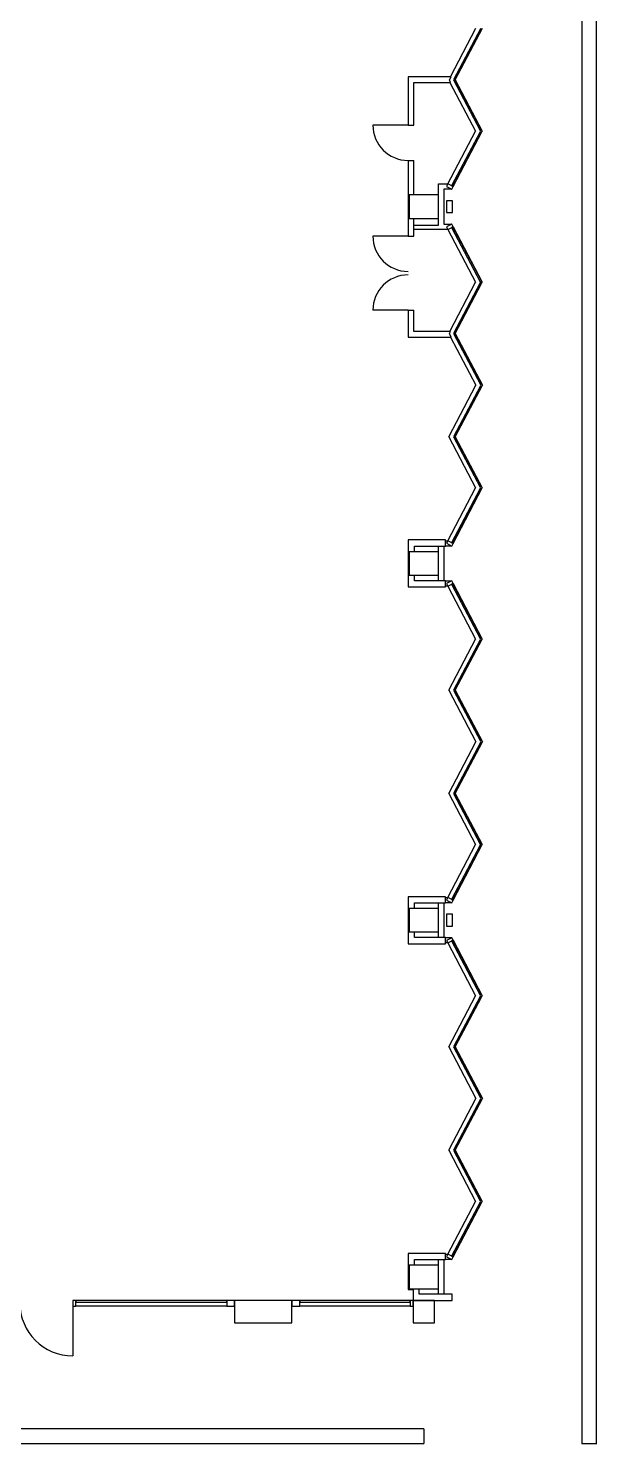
# Model space of a CAD drawing. Extents: x 15208 to 50586, y -518 to 56414.
# Drawn here: x 40912 to 50586, y -518 to 23604 of the extents above; entities that cross this region are included whole.
import ezdxf

# ---------------------------------------------------------------- set-up
doc = ezdxf.new("R2010")
doc.units = 0
for name, color, linetype in [('A-Column__Concrete', 7, 'CONTINUOUS'), ('A-Door', 252, 'CONTINUOUS'), ('A-Wall__Brick', 7, 'CONTINUOUS'), ('A-Wall__Stud', 252, 'CONTINUOUS'), ('A-Window', 7, 'CONTINUOUS')]:
    doc.layers.add(name, color=color, linetype=linetype)

msp = doc.modelspace()

# ---------------------------------------------------------------- linework, layer by layer
at = {"layer": 'A-Column__Concrete'}
for p, q in [((47892, 20764), (47392, 20764)), ((47392, 20764), (47392, 20364)), ((47892, 20364), (47892, 20764)), ((48132, 20664), (48032, 20664)), ((48032, 20664), (48032, 20464)), ((48132, 20464), (48132, 20664)), ((47392, 20364), (47892, 20364)), ((48032, 20464), (48132, 20464)), ((47392, 14684), (47392, 14284)), ((47892, 14684), (47392, 14684)), ((47392, 14684), (47392, 14284)), ((47892, 14684), (47392, 14684)), ((47892, 14284), (47892, 14684)), ((47892, 14284), (47892, 14684)), ((47392, 14284), (47892, 14284)), ((47392, 14284), (47892, 14284)), ((47392, 8604), (47392, 8204)), ((47892, 8604), (47392, 8604)), ((47892, 8204), (47892, 8604)), ((48132, 8504), (48032, 8504)), ((48032, 8504), (48032, 8304)), ((48132, 8304), (48132, 8504)), ((47392, 8204), (47892, 8204)), ((48032, 8304), (48132, 8304)), ((47392, 2524), (47392, 2124)), ((47892, 2524), (47392, 2524)), ((47892, 2124), (47892, 2524)), ((47392, 2124), (47892, 2124)), ((45396, 1921), (44423, 1921)), ((44423, 1921), (44423, 1542)), ((45396, 1542), (45396, 1921)), ((47823, 1921), (47462, 1921)), ((47462, 1921), (47462, 1542)), ((47823, 1542), (47823, 1921)), ((44423, 1542), (45396, 1542)), ((47462, 1542), (47823, 1542))]:
    msp.add_line(p, q, dxfattribs=at)
at = {"layer": 'A-Door'}
for p, q in [((47376, 21953), (46776, 21953)), ((47376, 20061), (46776, 20061)), ((47376, 18801), (46776, 18801)), ((41668, 1879), (41668, 979))]:
    msp.add_line(p, q, dxfattribs=at)
at = {"layer": 'A-Door', "color": 252}
for centre, radius, start, end in [((47376, 21953), 600, 180, 270), ((47376, 20061), 600, 180, 270), ((47376, 18801), 600, 90, 180), ((41668, 1879), 900, 180, 270)]:
    msp.add_arc(centre, radius, start, end, dxfattribs=at)
at = {"layer": 'A-Wall__Brick'}
for p, q in [((47376, 22779), (47376, 21953)), ((48107, 22779), (47376, 22779)), ((47472, 22683), (48100, 22683)), ((47472, 21953), (47472, 22683)), ((48078, 22724), (48107, 22779)), ((48100, 22683), (48078, 22724)), ((47376, 21953), (47472, 21953)), ((47376, 21353), (47472, 21353)), ((47376, 21353), (47376, 20061)), ((47472, 20764), (47472, 21353)), ((47892, 20951), (48052, 20951)), ((47892, 20764), (47892, 20951)), ((48117, 20861), (47982, 20861)), ((47982, 20861), (47982, 20267)), ((47472, 20061), (47472, 20364)), ((47892, 20251), (47892, 20364)), ((47982, 20267), (48117, 20267)), ((47376, 20061), (47472, 20061)), ((47472, 20251), (47892, 20251)), ((47376, 18801), (47472, 18801)), ((47376, 18801), (47376, 18343)), ((47472, 18439), (47472, 18801)), ((47376, 18343), (48111, 18343)), ((48097, 18439), (47472, 18439)), ((48079, 18404), (48097, 18439)), ((48111, 18343), (48079, 18404)), ((47379, 14884), (47379, 14084)), ((48012, 14884), (47379, 14884)), ((47484, 14684), (47484, 14779)), ((47484, 14779), (48012, 14779)), ((47892, 14684), (47892, 14779)), ((47982, 14779), (47982, 14189)), ((48012, 14779), (48012, 14884)), ((47484, 14189), (47484, 14284)), ((47892, 14189), (47892, 14284)), ((47379, 14084), (48012, 14084)), ((48012, 14189), (47484, 14189)), ((48012, 14084), (48012, 14189)), ((47379, 8804), (47379, 8004)), ((48012, 8804), (47379, 8804)), ((47484, 8604), (47484, 8699)), ((47484, 8699), (48012, 8699)), ((47892, 8604), (47892, 8699)), ((47982, 8699), (47982, 8109)), ((48012, 8699), (48012, 8804)), ((47484, 8109), (47484, 8204)), ((47892, 8109), (47892, 8204)), ((47379, 8004), (48012, 8004)), ((48012, 8109), (47484, 8109)), ((48012, 8004), (48012, 8109)), ((47379, 2724), (47379, 2111)), ((48012, 2724), (47379, 2724)), ((48012, 2619), (48012, 2724)), ((47484, 2524), (47484, 2619)), ((47484, 2619), (48012, 2619)), ((47892, 2524), (47892, 2619)), ((47982, 2619), (47982, 2029)), ((47379, 2111), (47462, 2111)), ((47462, 2111), (47462, 1924)), ((47567, 2029), (47567, 2124)), ((48127, 2029), (47567, 2029)), ((47892, 2029), (47892, 2124)), ((48127, 1924), (48127, 2029)), ((47462, 1924), (48127, 1924)), ((47667, 1921), (47667, 1924)), ((47757, 1924), (47757, 1921))]:
    msp.add_line(p, q, dxfattribs=at)
for points in [[(48052, 20951), (48029, 20908), (48117, 20861)], [(48117, 20267), (48029, 20220), (48053, 20174), (47472, 20174)]]:
    msp.add_lwpolyline(points, dxfattribs=at)
at = {"layer": 'A-Wall__Stud'}
for p, q in [((50332, 56414), (50332, -518)), ((50584, -518), (50584, 56414)), ((47642, -264), (22095, -264)), ((47642, -264), (47642, -516)), ((47642, -275), (47642, -502)), ((21842, -516), (47642, -516)), ((50343, -518), (50332, -518)), ((50570, -518), (50343, -518)), ((50584, -518), (50570, -518)), ((50586, -518), (50584, -518))]:
    msp.add_line(p, q, dxfattribs=at)
at = {"layer": 'A-Window'}
for p, q in [((48096, 22779), (48530, 23604)), ((48607, 23593), (48149, 22724)), ((48177, 22724), (48628, 23582)), ((48180, 22724), (48643, 23604)), ((48628, 23582), (48607, 23593)), ((48089, 22683), (48526, 21852)), ((48149, 22724), (48603, 21862)), ((48624, 21874), (48177, 22724)), ((48180, 22724), (48639, 21852)), ((48053, 20952), (48526, 21852)), ((48603, 21841), (48117, 20918)), ((48138, 20907), (48624, 21830)), ((48141, 20906), (48639, 21852)), ((48603, 21862), (48624, 21874)), ((48624, 21830), (48603, 21841)), ((48053, 20952), (48029, 20908)), ((48029, 20908), (48118, 20861)), ((48141, 20906), (48053, 20952)), ((48117, 20918), (48138, 20907)), ((48118, 20861), (48141, 20906)), ((48118, 20266), (48029, 20220)), ((48141, 20222), (48118, 20266)), ((48029, 20220), (48053, 20176)), ((48053, 20176), (48141, 20222)), ((48053, 20174), (48526, 19276)), ((48138, 20221), (48117, 20210)), ((48117, 20210), (48603, 19286)), ((48624, 19298), (48138, 20221)), ((48141, 20222), (48639, 19276)), ((48603, 19286), (48624, 19298)), ((48086, 18439), (48526, 19276)), ((48603, 19265), (48150, 18404)), ((48177, 18404), (48624, 19254)), ((48180, 18404), (48639, 19276)), ((48624, 19254), (48603, 19265)), ((48099, 18343), (48530, 17524)), ((48150, 18404), (48607, 17535)), ((48628, 17546), (48177, 18404)), ((48180, 18404), (48643, 17524)), ((48067, 16644), (48530, 17524)), ((48607, 17513), (48149, 16644)), ((48177, 16644), (48628, 17502)), ((48180, 16644), (48643, 17524)), ((48607, 17535), (48628, 17546)), ((48628, 17502), (48607, 17513)), ((48067, 16644), (48526, 15772)), ((48149, 16644), (48603, 15782)), ((48624, 15794), (48177, 16644)), ((48180, 16644), (48639, 15772)), ((48053, 14872), (48526, 15772)), ((48603, 15761), (48117, 14838)), ((48138, 14827), (48624, 15750)), ((48141, 14826), (48639, 15772)), ((48603, 15782), (48624, 15794)), ((48624, 15750), (48603, 15761)), ((48012, 14871), (48052, 14871)), ((48117, 14781), (48012, 14781)), ((48053, 14872), (48029, 14828)), ((48029, 14828), (48118, 14781)), ((48141, 14826), (48053, 14872)), ((48117, 14838), (48138, 14827)), ((48118, 14781), (48141, 14826)), ((48012, 14187), (48117, 14187)), ((48052, 14097), (48012, 14097)), ((48118, 14186), (48029, 14140)), ((48029, 14140), (48053, 14096)), ((48053, 14096), (48141, 14142)), ((48053, 14096), (48526, 13196)), ((48138, 14141), (48117, 14130)), ((48117, 14130), (48603, 13206)), ((48141, 14142), (48118, 14186)), ((48624, 13218), (48138, 14141)), ((48141, 14142), (48639, 13196)), ((48067, 12324), (48526, 13196)), ((48603, 13185), (48150, 12324)), ((48177, 12324), (48624, 13174)), ((48180, 12324), (48639, 13196)), ((48603, 13206), (48624, 13218)), ((48624, 13174), (48603, 13185)), ((48067, 12324), (48530, 11444)), ((48150, 12324), (48607, 11455)), ((48628, 11466), (48177, 12324)), ((48180, 12324), (48643, 11444)), ((48067, 10564), (48530, 11444)), ((48607, 11433), (48149, 10564)), ((48177, 10564), (48628, 11422)), ((48180, 10564), (48643, 11444)), ((48607, 11455), (48628, 11466)), ((48628, 11422), (48607, 11433)), ((48067, 10564), (48526, 9692)), ((48149, 10564), (48603, 9702)), ((48624, 9714), (48177, 10564)), ((48180, 10564), (48639, 9692)), ((48053, 8792), (48526, 9692)), ((48603, 9681), (48117, 8758)), ((48138, 8747), (48624, 9670)), ((48141, 8746), (48639, 9692)), ((48603, 9702), (48624, 9714)), ((48624, 9670), (48603, 9681)), ((48012, 8791), (48052, 8791)), ((48117, 8701), (48012, 8701)), ((48053, 8792), (48029, 8748)), ((48029, 8748), (48118, 8701)), ((48141, 8746), (48053, 8792)), ((48117, 8758), (48138, 8747)), ((48118, 8701), (48141, 8746)), ((48012, 8107), (48117, 8107)), ((48052, 8017), (48012, 8017)), ((48118, 8106), (48029, 8060)), ((48029, 8060), (48053, 8016)), ((48053, 8016), (48141, 8062)), ((48053, 8016), (48526, 7116)), ((48138, 8061), (48117, 8050)), ((48117, 8050), (48603, 7126)), ((48141, 8062), (48118, 8106)), ((48624, 7138), (48138, 8061)), ((48141, 8062), (48639, 7116)), ((48067, 6244), (48526, 7116)), ((48603, 7105), (48150, 6244)), ((48177, 6244), (48624, 7094)), ((48180, 6244), (48639, 7116)), ((48603, 7126), (48624, 7138)), ((48624, 7094), (48603, 7105)), ((48067, 6244), (48530, 5364)), ((48150, 6244), (48607, 5375)), ((48628, 5386), (48177, 6244)), ((48180, 6244), (48643, 5364)), ((48067, 4484), (48530, 5364)), ((48607, 5353), (48149, 4484)), ((48177, 4484), (48628, 5342)), ((48180, 4484), (48643, 5364)), ((48607, 5375), (48628, 5386)), ((48628, 5342), (48607, 5353)), ((48067, 4484), (48526, 3612)), ((48149, 4484), (48603, 3622)), ((48624, 3634), (48177, 4484)), ((48180, 4484), (48639, 3612)), ((48603, 3622), (48624, 3634)), ((48053, 2712), (48526, 3612)), ((48603, 3601), (48117, 2678)), ((48138, 2667), (48624, 3590)), ((48141, 2666), (48639, 3612)), ((48624, 3590), (48603, 3601)), ((48012, 2711), (48052, 2711)), ((48053, 2712), (48029, 2668)), ((48029, 2668), (48118, 2621)), ((48141, 2666), (48053, 2712)), ((48117, 2678), (48138, 2667)), ((48118, 2621), (48141, 2666)), ((48117, 2621), (48012, 2621)), ((41718, 1924), (41668, 1924)), ((41668, 1924), (41668, 1824)), ((41668, 1824), (41718, 1824)), ((41718, 1824), (41718, 1924)), ((44288, 1924), (41718, 1924)), ((44288, 1921), (41718, 1921)), ((41718, 1921), (41718, 1897)), ((41718, 1897), (44288, 1897)), ((44288, 1824), (41718, 1824)), ((44423, 1924), (44288, 1924)), ((44288, 1924), (44288, 1824)), ((44288, 1897), (44288, 1921)), ((44288, 1824), (44423, 1824)), ((44423, 1824), (44423, 1924)), ((45396, 1924), (44423, 1924)), ((45531, 1924), (45396, 1924)), ((45396, 1924), (45396, 1824)), ((45396, 1824), (45531, 1824)), ((45531, 1824), (45531, 1924)), ((47412, 1924), (45531, 1924)), ((47412, 1921), (45531, 1921)), ((45531, 1921), (45531, 1897)), ((45531, 1897), (47412, 1897)), ((47412, 1824), (45531, 1824)), ((47462, 1924), (47412, 1924)), ((47412, 1924), (47412, 1824)), ((47412, 1897), (47412, 1921)), ((47412, 1824), (47462, 1824)), ((47462, 1824), (47462, 1924))]:
    msp.add_line(p, q, dxfattribs=at)

doc.saveas('drawing.dxf')
